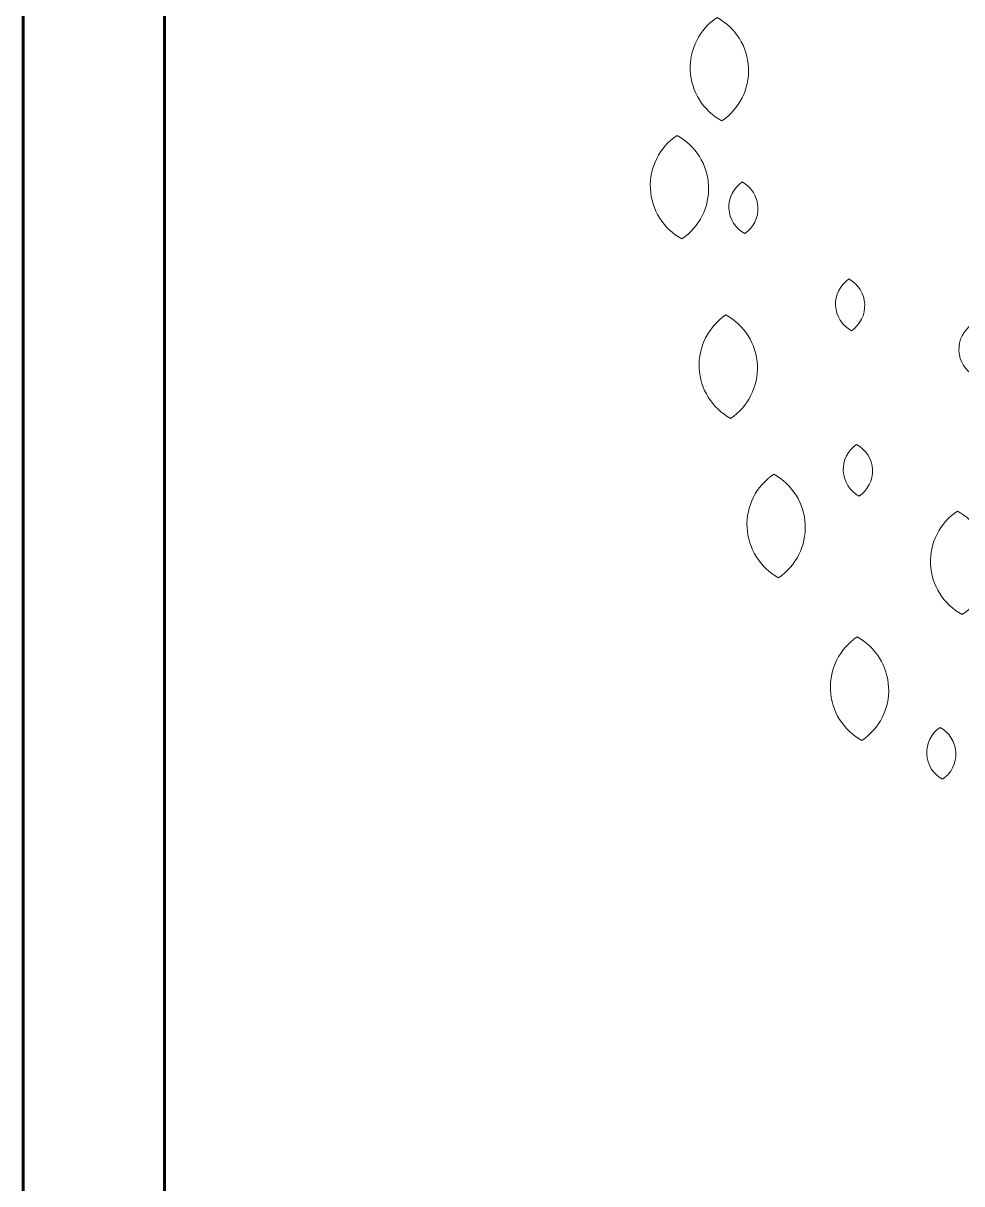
# Model space of a CAD drawing. Header units: metres. Extents: x 244.4 to 340.3, y -4.1 to 64.3.
# Drawn here: x 298.459 to 299.456, y 36.501 to 37.734 of the extents above; entities that cross this region are included whole.
import ezdxf

# ---------------------------------------------------------------- set-up
doc = ezdxf.new("R2010")
doc.units = ezdxf.units.M
doc.layers.add('A-WALL', color=6, linetype='Continuous', lineweight=60)
doc.layers.add('www.zentdesign2d.com', color=7, linetype='Continuous', lineweight=5)

# ---------------------------------------------------------------- blocks, each defined once
blk = doc.blocks.new('yh')
at = {"layer": 'www.zentdesign2d.com', "color": 3}
for points in [[(2821.0312, 1809.0364, 0.56284), (2821.0363, 1808.9265, 0.56284)], [(2820.9887, 1808.911, 0.56284), (2820.9939, 1808.8011, 0.56284)], [(2821.0606, 1808.8067, 0.56284), (2821.058, 1808.8616, 0.56284)], [(2821.174, 1808.7035, 0.56284), (2821.1714, 1808.7585, 0.56284)], [(2821.0406, 1808.7203, 0.56284), (2821.0457, 1808.6104, 0.56284)], [(2821.3051, 1808.6554, 0.56284), (2821.3025, 1808.7104, 0.56284)], [(2821.1822, 1808.5277, 0.56284), (2821.1796, 1808.5827, 0.56284)], [(2821.0915, 1808.551, 0.56284), (2821.0966, 1808.4411, 0.56284)], [(2821.2866, 1808.5119, 0.56284), (2821.2917, 1808.4019, 0.56284)], [(2821.1801, 1808.3781, 0.56284), (2821.1852, 1808.2682, 0.56284)], [(2821.2708, 1808.2269, 0.56284), (2821.2683, 1808.2819, 0.56284)]]:
    blk.add_lwpolyline(points, format="xyb", close=True, dxfattribs=at)

msp = doc.modelspace()

# ---------------------------------------------------------------- linework, layer by layer
at = {"layer": 'A-WALL'}
for p, q in [((298.4586, 31.3523), (298.4586, 64.279)), ((298.6086, 31.3523), (298.6086, 40.3872))]:
    msp.add_line(p, q, dxfattribs=at)

# ---------------------------------------------------------------- block references
at = {"layer": 'www.zentdesign2d.com'}
msp.add_blockref('yh', (-2521.8353, -1771.2959), dxfattribs=at)

doc.saveas('drawing.dxf')
